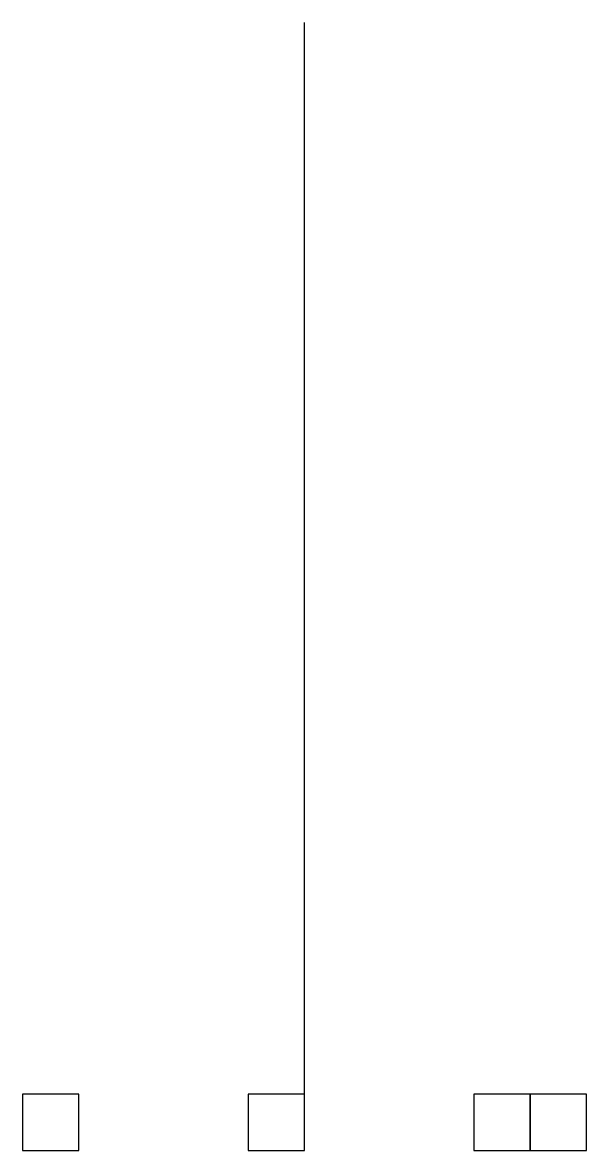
# Model space of a CAD drawing. Header units: millimetres. Extents: x 0 to 50, y 0 to 100.
import ezdxf

# ---------------------------------------------------------------- set-up
doc = ezdxf.new("R2010")
doc.units = ezdxf.units.MM

msp = doc.modelspace()

# ---------------------------------------------------------------- linework, layer by layer
msp.add_line((25, 0), (25, 100))
for points in [[(0, 0), (5, 0), (5, 5), (0, 5)], [(20, 0), (25, 0), (25, 5), (20, 5)], [(40, 0), (45, 0), (45, 5), (40, 5)], [(45, 0), (50, 0), (50, 5), (45, 5)]]:
    msp.add_lwpolyline(points, close=True)

doc.saveas('drawing.dxf')
